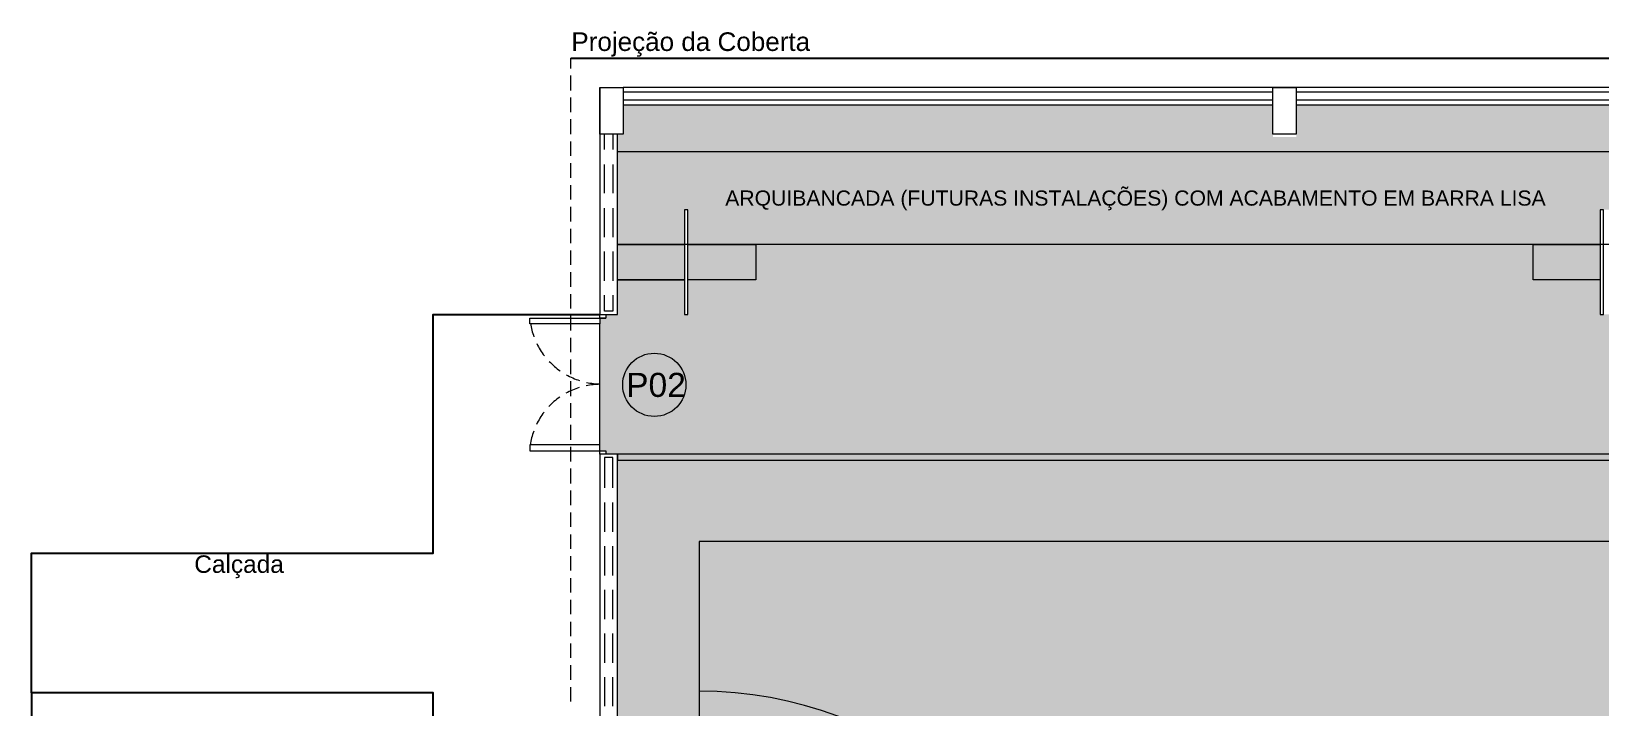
# Model space of a CAD drawing. Extents: x 3377 to 3790, y 1673 to 1846.
# Drawn here: x 3554.87 to 3567.37, y 1750.38 to 1755.77 of the extents above; entities that cross this region are included whole.
import ezdxf

# ---------------------------------------------------------------- set-up
doc = ezdxf.new("R2010")
doc.units = 0
doc.header["$LTSCALE"] = 2
doc.layers.add('. TEXTO', color=7, linetype='Continuous', lineweight=0)
for name, color, linetype in [('A-PARED', 4, 'Continuous'), ('F-VT-GREIDE', 6, 'Continuous'), ('PDF9_0', 7, 'Continuous'), ('PDF9_13-CORTE', 7, 'Continuous'), ('PDF9_A-PROJEÇÃO', 7, 'Continuous'), ('PDF9_AR-PORTAS', 7, 'Continuous'), ('PDF9_COBOGO', 7, 'Continuous'), ('PDF9_I- QUADRA', 7, 'Continuous'), ('PDF9_I-DETALHES', 7, 'Continuous'), ('PDF9_Text', 7, 'Continuous'), ('PROIEZIONI_finissime', 251, 'Continuous')]:
    doc.layers.add(name, color=color, linetype=linetype)
for name, color, linetype, true_color in [('PDF6_04-DETALHE', 7, 'Continuous', 0xd933c0), ('PDF9_04-DETALHE', 7, 'Continuous', 0xd933c0), ('PDF9_I-MARCACAO', 7, 'Continuous', 0x464646), ('PDF9_Piso', 7, 'Continuous', 0xc6e3ff)]:
    doc.layers.add(name, color=color, linetype=linetype, true_color=true_color)
doc.styles.add('75_R80', font='arial.ttf', dxfattribs={"height": 0.15})
doc.styles.add('PDF Arial', font='arial.ttf')
doc.styles.add('PDF Swis721 Lt BT', font='swissl.ttf')

# ---------------------------------------------------------------- blocks, each defined once
blk = doc.blocks.new('A$Cf38367bd')
at = {"layer": 'A-PARED'}
blk.add_lwpolyline([(3.45, 9.967), (3.45, 12.65), (0, 12.65), (0, 4.28)], dxfattribs=at)
at = {"layer": 'PROIEZIONI_finissime'}
blk.add_lwpolyline([(0, 12.65), (0, 13.85), (3.45, 13.85), (3.45, 15.9), (4.88, 15.9)], dxfattribs=at)
at = {"layer": '. TEXTO', "color": 3, "style": '75_R80'}
blk.add_text('Calçada', height=0.15, dxfattribs=at).set_placement((1.398, 13.681))

msp = doc.modelspace()

# ---------------------------------------------------------------- linework, layer by layer
msp.add_line((3559.171, 1755.553), (3584.921, 1755.553))
at = {"layer": 'PDF6_04-DETALHE', "color": 1, "lineweight": 0}
for points in [[(3567.939, 1755.181), (3567.939, 1754.068), (3559.542, 1754.068)], [(3559.542, 1754.81), (3567.939, 1754.81)], [(3560.076, 1753.788), (3559.542, 1753.788), (3559.542, 1754.068), (3560.076, 1754.068)], [(3560.102, 1754.068), (3560.644, 1754.068), (3560.644, 1753.788), (3560.102, 1753.788)], [(3567.37, 1753.788), (3566.837, 1753.788), (3566.837, 1754.068), (3567.37, 1754.068)]]:
    msp.add_lwpolyline(points, dxfattribs=at)
for points in [[(3560.076, 1753.511), (3560.102, 1753.511), (3560.102, 1754.345), (3560.076, 1754.345)], [(3567.37, 1753.511), (3567.397, 1753.511), (3567.397, 1754.345), (3567.37, 1754.345)]]:
    msp.add_lwpolyline(points, close=True, dxfattribs=at)
at = {"layer": 'PDF9_0', "color": 7, "true_color": 0xffffd1, "transparency": 33554559}
for points in [[(3566.837, 1754.068), (3560.644, 1754.068), (3566.837, 1753.788)], [(3560.644, 1754.068), (3566.837, 1753.788), (3560.644, 1753.788)], [(3560.076, 1753.788), (3559.542, 1753.788), (3560.076, 1753.511)], [(3559.542, 1753.788), (3560.076, 1753.511), (3559.542, 1753.511)], [(3567.37, 1753.788), (3560.102, 1753.788), (3567.37, 1753.511)], [(3560.102, 1753.788), (3567.37, 1753.511), (3560.102, 1753.511)], [(3584.55, 1753.511), (3559.448, 1753.511), (3584.55, 1753.481)], [(3559.448, 1753.511), (3584.55, 1753.481), (3559.448, 1753.481)], [(3584.55, 1753.481), (3559.401, 1753.481), (3584.55, 1752.424)], [(3559.401, 1753.481), (3584.55, 1752.424), (3559.401, 1752.424)], [(3584.55, 1752.424), (3559.448, 1752.424), (3584.55, 1752.397)], [(3559.448, 1752.424), (3584.55, 1752.397), (3559.448, 1752.397)], [(3584.55, 1752.397), (3559.542, 1752.397), (3584.55, 1749.336)], [(3559.542, 1752.397), (3584.55, 1749.336), (3559.542, 1749.336)]]:
    msp.add_solid(points, dxfattribs=at)
at = {"layer": 'PDF9_04-DETALHE', "color": 7, "lineweight": 0}
msp.add_lwpolyline([(3559.542, 1753.788), (3560.076, 1753.788)], dxfattribs=at)
at = {"layer": 'PDF9_13-CORTE', "lineweight": 0}
for points in [[(3559.401, 1755.32), (3559.401, 1753.511), (3559.542, 1753.511), (3559.542, 1754.949)], [(3570.261, 1755.181), (3570.632, 1755.181), (3570.632, 1755.32), (3559.587, 1755.32)], [(3559.587, 1755.284), (3564.763, 1755.284)], [(3564.949, 1755.284), (3570.075, 1755.284)], [(3564.763, 1755.22), (3559.587, 1755.22)], [(3559.587, 1755.181), (3564.763, 1755.181)], [(3570.075, 1755.22), (3564.949, 1755.22)], [(3564.949, 1755.181), (3570.075, 1755.181)], [(3559.542, 1749.336), (3559.542, 1752.397), (3559.401, 1752.397), (3559.401, 1745.438), (3559.401, 1739.87), (3559.542, 1739.87), (3559.542, 1742.931)]]:
    msp.add_lwpolyline(points, dxfattribs=at)
for points in [[(3559.401, 1755.32), (3559.587, 1755.32), (3559.587, 1754.949), (3559.401, 1754.949)], [(3564.763, 1755.32), (3564.949, 1755.32), (3564.949, 1754.949), (3564.763, 1754.949)]]:
    msp.add_lwpolyline(points, close=True, dxfattribs=at)
at = {"layer": 'PDF9_A-PROJEÇÃO', "lineweight": 0}
for points in [[(3559.171, 1755.47), (3559.171, 1755.553), (3559.315, 1755.553)], [(3559.374, 1755.553), (3559.489, 1755.553)], [(3559.548, 1755.553), (3559.663, 1755.553)], [(3559.722, 1755.553), (3559.837, 1755.553)], [(3559.896, 1755.553), (3560.011, 1755.553)], [(3560.07, 1755.553), (3560.185, 1755.553)], [(3560.244, 1755.553), (3560.358, 1755.553)], [(3560.417, 1755.553), (3560.532, 1755.553)], [(3560.591, 1755.553), (3560.706, 1755.553)], [(3560.765, 1755.553), (3560.88, 1755.553)], [(3560.939, 1755.553), (3561.054, 1755.553)], [(3561.113, 1755.553), (3561.231, 1755.553)], [(3561.287, 1755.553), (3561.404, 1755.553)], [(3561.46, 1755.553), (3561.578, 1755.553)], [(3561.634, 1755.553), (3561.752, 1755.553)], [(3561.808, 1755.553), (3561.926, 1755.553)], [(3561.982, 1755.553), (3562.1, 1755.553)], [(3562.159, 1755.553), (3562.273, 1755.553)], [(3562.332, 1755.553), (3562.447, 1755.553)], [(3562.506, 1755.553), (3562.621, 1755.553)], [(3562.68, 1755.553), (3562.795, 1755.553)], [(3562.854, 1755.553), (3562.969, 1755.553)], [(3563.028, 1755.553), (3563.143, 1755.553)], [(3563.202, 1755.553), (3563.316, 1755.553)], [(3563.375, 1755.553), (3563.49, 1755.553)], [(3563.549, 1755.553), (3563.664, 1755.553)], [(3563.723, 1755.553), (3563.838, 1755.553)], [(3563.897, 1755.553), (3564.012, 1755.553)], [(3564.071, 1755.553), (3564.189, 1755.553)], [(3564.245, 1755.553), (3564.362, 1755.553)], [(3564.418, 1755.553), (3564.536, 1755.553)], [(3564.592, 1755.553), (3564.71, 1755.553)], [(3564.766, 1755.553), (3564.884, 1755.553)], [(3564.94, 1755.553), (3565.058, 1755.553)], [(3565.117, 1755.553), (3565.232, 1755.553)], [(3565.29, 1755.553), (3565.405, 1755.553)], [(3565.464, 1755.553), (3565.579, 1755.553)], [(3565.638, 1755.553), (3565.753, 1755.553)], [(3565.812, 1755.553), (3565.927, 1755.553)], [(3565.986, 1755.553), (3566.101, 1755.553)], [(3566.16, 1755.553), (3566.274, 1755.553)], [(3566.333, 1755.553), (3566.448, 1755.553)], [(3566.507, 1755.553), (3566.622, 1755.553)], [(3566.681, 1755.553), (3566.796, 1755.553)], [(3566.855, 1755.553), (3566.97, 1755.553)], [(3567.029, 1755.553), (3567.147, 1755.553)], [(3567.203, 1755.553), (3567.32, 1755.553)], [(3559.171, 1755.296), (3559.171, 1755.414)], [(3559.171, 1755.122), (3559.171, 1755.24)], [(3559.171, 1754.949), (3559.171, 1755.066)], [(3559.171, 1754.775), (3559.171, 1754.89)], [(3559.171, 1754.601), (3559.171, 1754.716)], [(3559.171, 1754.427), (3559.171, 1754.542)], [(3559.171, 1754.253), (3559.171, 1754.368)], [(3559.171, 1754.079), (3559.171, 1754.194)], [(3559.171, 1753.906), (3559.171, 1754.02)], [(3559.171, 1753.732), (3559.171, 1753.847)], [(3559.171, 1753.558), (3559.171, 1753.673)], [(3559.171, 1753.384), (3559.171, 1753.499)], [(3559.171, 1753.21), (3559.171, 1753.325)], [(3559.171, 1753.036), (3559.171, 1753.151)], [(3559.171, 1752.86), (3559.171, 1752.978)], [(3559.171, 1752.686), (3559.171, 1752.804)], [(3559.171, 1752.512), (3559.171, 1752.63)], [(3559.171, 1752.338), (3559.171, 1752.456)], [(3559.171, 1752.164), (3559.171, 1752.282)], [(3559.171, 1751.991), (3559.171, 1752.108)], [(3559.171, 1751.817), (3559.171, 1751.932)], [(3559.171, 1751.643), (3559.171, 1751.758)], [(3559.171, 1751.469), (3559.171, 1751.584)], [(3559.171, 1751.295), (3559.171, 1751.41)], [(3559.171, 1751.121), (3559.171, 1751.236)], [(3559.171, 1750.948), (3559.171, 1751.062)], [(3559.171, 1750.774), (3559.171, 1750.889)], [(3559.171, 1750.6), (3559.171, 1750.715)], [(3559.171, 1750.426), (3559.171, 1750.541)]]:
    msp.add_lwpolyline(points, dxfattribs=at)
at = {"layer": 'PDF9_AR-PORTAS', "lineweight": 0}
for points in [[(3559.448, 1753.511), (3559.448, 1753.481), (3559.401, 1753.481), (3559.401, 1753.511)], [(3558.844, 1753.481), (3559.401, 1753.481), (3559.401, 1753.437), (3558.844, 1753.437)], [(3559.401, 1752.424), (3559.401, 1752.471), (3558.844, 1752.471), (3558.844, 1752.424), (3559.401, 1752.424), (3559.448, 1752.424), (3559.448, 1752.397), (3559.401, 1752.397)]]:
    msp.add_lwpolyline(points, close=True, dxfattribs=at)
for points in [[(3559.401, 1753.481), (3559.448, 1753.481)], [(3559.401, 1752.471), (3559.401, 1753.437)], [(3559.401, 1752.424), (3559.448, 1752.424)]]:
    msp.add_lwpolyline(points, dxfattribs=at)
for centre, radius, start, end in [((3559.414, 1753.53), 0.573, 189.1241, 200.094), ((3559.414, 1753.53), 0.573, 205.8893, 217.4909), ((3559.414, 1753.53), 0.573, 223.2861, 234.8822), ((3559.414, 1753.53), 0.573, 240.683, 252.279), ((3559.405, 1752.39), 0.564, 107.3914, 119.1522), ((3559.405, 1752.39), 0.564, 90.2637, 101.5082), ((3559.414, 1753.53), 0.573, 258.0798, 269.0497), ((3559.405, 1752.39), 0.564, 125.0354, 136.7963), ((3559.405, 1752.39), 0.564, 142.674, 154.4403), ((3559.405, 1752.39), 0.564, 160.318, 171.5625)]:
    msp.add_arc(centre, radius, start, end, dxfattribs=at)
at = {"layer": 'PDF9_COBOGO', "lineweight": 0}
for points in [[(3559.439, 1754.825), (3559.439, 1754.949)], [(3559.504, 1754.949), (3559.504, 1754.825)], [(3559.439, 1754.477), (3559.439, 1754.707)], [(3559.504, 1754.707), (3559.504, 1754.477)], [(3559.439, 1754.127), (3559.439, 1754.359)], [(3559.504, 1754.359), (3559.504, 1754.127)], [(3559.439, 1753.779), (3559.439, 1754.012)], [(3559.504, 1754.012), (3559.504, 1753.779)], [(3559.504, 1753.664), (3559.504, 1753.537), (3559.439, 1753.537), (3559.439, 1753.664)], [(3559.504, 1752.129), (3559.504, 1752.371), (3559.439, 1752.371), (3559.439, 1752.129)], [(3559.439, 1752.011), (3559.439, 1751.778)], [(3559.504, 1751.778), (3559.504, 1752.011)], [(3559.439, 1751.663), (3559.439, 1751.431)], [(3559.504, 1751.431), (3559.504, 1751.663)], [(3559.439, 1751.316), (3559.439, 1751.083)], [(3559.504, 1751.083), (3559.504, 1751.316)], [(3559.439, 1750.968), (3559.439, 1750.735)], [(3559.504, 1750.735), (3559.504, 1750.968)], [(3559.439, 1750.621), (3559.439, 1750.388)], [(3559.504, 1750.388), (3559.504, 1750.621)]]:
    msp.add_lwpolyline(points, dxfattribs=at)
at = {"layer": 'PDF9_I- QUADRA', "lineweight": 0}
msp.add_lwpolyline([(3583.159, 1752.211), (3583.159, 1752.397), (3559.542, 1752.397), (3559.542, 1752.35), (3583.112, 1752.35), (3583.112, 1752.211)], close=True, dxfattribs=at)
at = {"layer": 'PDF9_I-DETALHES', "lineweight": 0}
msp.add_circle((3559.835, 1752.95), 0.252, dxfattribs=at)
at = {"layer": 'PDF9_I-MARCACAO', "lineweight": 0}
msp.add_lwpolyline([(3560.191, 1751.702), (3560.191, 1740.565), (3582.464, 1740.565), (3582.464, 1751.702)], close=True, dxfattribs=at)
msp.add_arc((3560.192, 1747.328), 3.18, 9.8547, 90, dxfattribs=at)
at = {"layer": 'PDF9_Piso', "transparency": 33554559}
for points in [[(3564.763, 1755.181), (3559.587, 1755.181), (3564.763, 1754.949)], [(3559.587, 1755.181), (3564.763, 1754.949), (3559.587, 1754.949)], [(3567.939, 1755.181), (3564.949, 1755.181), (3567.939, 1754.925)], [(3564.949, 1755.181), (3567.939, 1754.925), (3564.949, 1754.925)], [(3564.763, 1754.949), (3559.542, 1754.949), (3564.763, 1754.925)], [(3559.542, 1754.949), (3564.763, 1754.925), (3559.542, 1754.925)], [(3567.939, 1754.925), (3559.542, 1754.925), (3567.939, 1754.81)], [(3559.542, 1754.925), (3567.939, 1754.81), (3559.542, 1754.81)], [(3567.939, 1754.81), (3559.542, 1754.81), (3567.939, 1754.345)], [(3559.542, 1754.81), (3567.939, 1754.345), (3559.542, 1754.345)], [(3560.076, 1754.345), (3559.542, 1754.345), (3560.076, 1754.068)], [(3559.542, 1754.345), (3560.076, 1754.068), (3559.542, 1754.068)], [(3567.37, 1754.345), (3560.102, 1754.345), (3567.37, 1754.068)], [(3560.102, 1754.345), (3567.37, 1754.068), (3560.102, 1754.068)], [(3560.076, 1754.068), (3559.542, 1754.068), (3560.076, 1753.788)], [(3559.542, 1754.068), (3560.076, 1753.788), (3559.542, 1753.788)], [(3560.644, 1754.068), (3560.102, 1754.068), (3560.644, 1753.788)], [(3560.102, 1754.068), (3560.644, 1753.788), (3560.102, 1753.788)], [(3567.37, 1754.068), (3566.837, 1754.068), (3567.37, 1753.788)], [(3566.837, 1754.068), (3567.37, 1753.788), (3566.837, 1753.788)]]:
    msp.add_solid(points, dxfattribs=at)

# ---------------------------------------------------------------- block references
at = {"layer": 'F-VT-GREIDE', "xscale": 0.9279707071416609, "yscale": 0.9279707071416609, "zscale": 0.9279707071416609, "rotation": 359.9998069263055}
msp.add_blockref('A$Cf38367bd', (3554.873, 1738.756), dxfattribs=at)

# ---------------------------------------------------------------- texts
at = {"layer": 'PDF6_04-DETALHE', "color": 1, "lineweight": 0, "true_color": 0xe60000, "insert": (3560.4, 1754.341), "char_height": 0.12064, "attachment_point": 7, "style": 'PDF Arial'}
msp.add_mtext('ARQUIBANCADA (FUTURAS INSTALAÇÕES) COM ACABAMENTO EM BARRA LISA', dxfattribs=at)
at = {"layer": 'PDF9_Text', "attachment_point": 7}
for s, insert, char_height, style in [('Projeção da Coberta', (3559.174, 1755.565), 0.14848, 'PDF Arial'), ('P02', (3559.61, 1752.851), 0.1918, 'PDF Swis721 Lt BT')]:
    msp.add_mtext(s, dxfattribs=dict(at, insert=insert, char_height=char_height, style=style))

doc.saveas('drawing.dxf')
